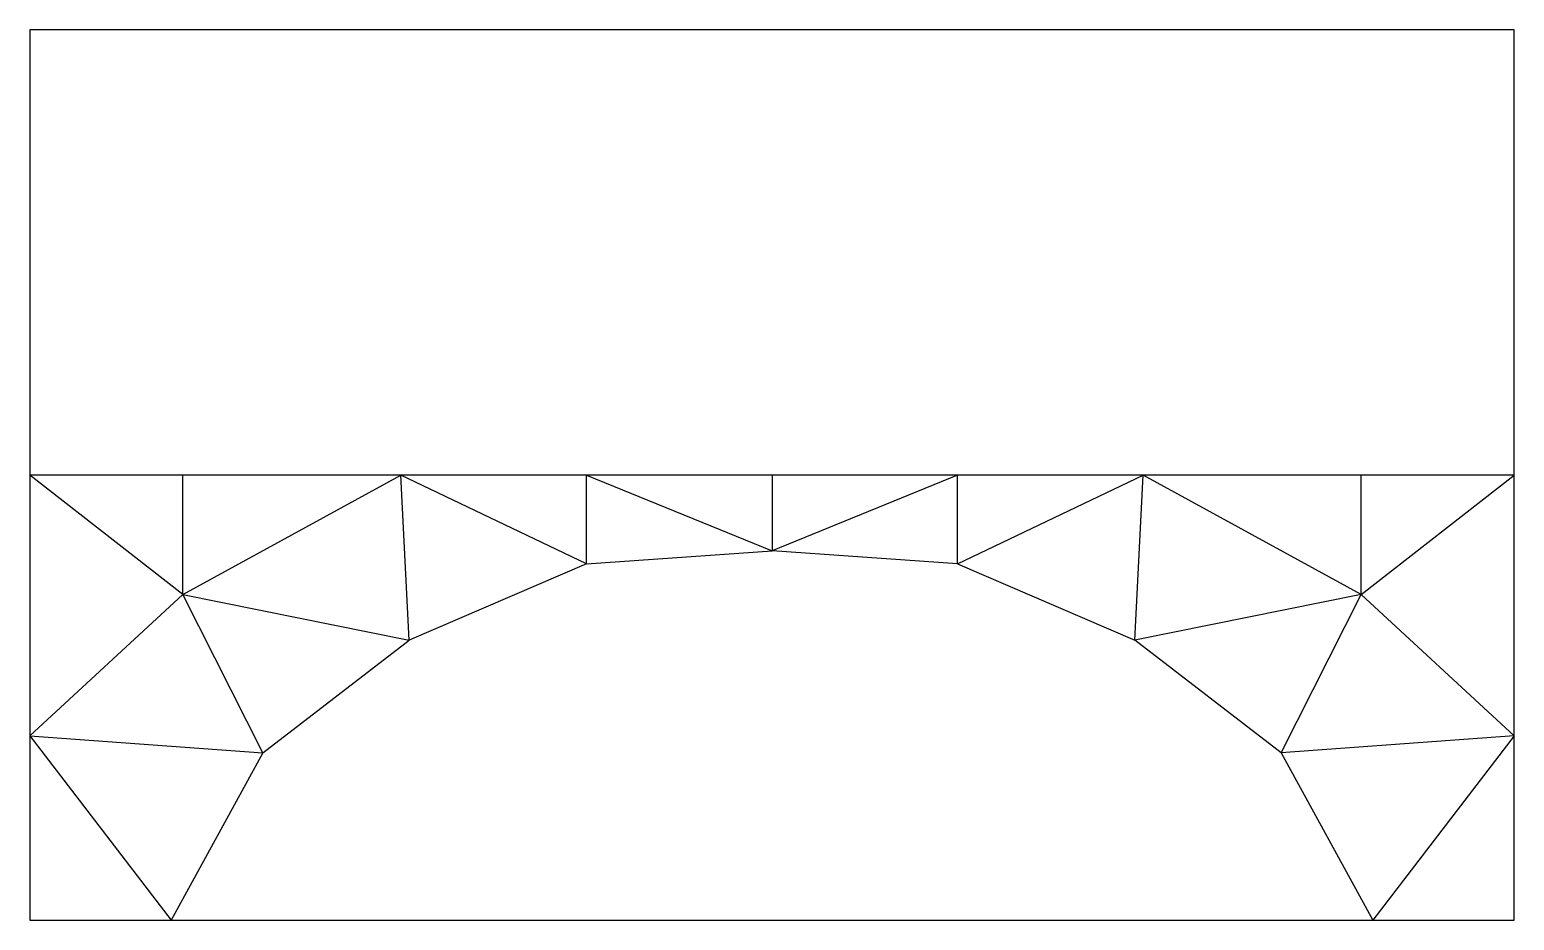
# Model space of a CAD drawing. Header units: inches. Extents: x 0 to 10, y 0 to 6.
import ezdxf

# ---------------------------------------------------------------- set-up
doc = ezdxf.new("R2010")
doc.units = ezdxf.units.IN
doc.header["$MEASUREMENT"] = 0
doc.layers.add('boundary', color=1, linetype='Continuous')
doc.layers.add('truss', color=4, linetype='Continuous')

msp = doc.modelspace()

# ---------------------------------------------------------------- linework, layer by layer
at = {"layer": 'boundary'}
for p, q in [((10, 6), (0, 6)), ((0, 6), (0, 0)), ((10, 0), (10, 6)), ((0, 0), (10, 0))]:
    msp.add_line(p, q, dxfattribs=at)
at = {"layer": 'truss'}
for p, q in [((1.032, 2.195), (0, 3)), ((1.032, 3), (0, 3)), ((1.032, 2.195), (1.032, 3)), ((1.032, 2.195), (2.5, 3)), ((2.5, 3), (1.032, 3)), ((2.555, 1.888), (2.5, 3)), ((3.75, 2.402), (2.5, 3)), ((3.75, 3), (2.5, 3)), ((3.75, 2.402), (3.75, 3)), ((3.75, 3), (5, 2.489)), ((5, 3), (3.75, 3)), ((5, 3), (5, 2.489)), ((6.25, 3), (5, 2.489)), ((6.25, 3), (5, 3)), ((6.25, 2.402), (7.5, 3)), ((6.25, 2.402), (6.25, 3)), ((7.5, 3), (6.25, 3)), ((7.445, 1.888), (7.5, 3)), ((8.968, 2.195), (7.5, 3)), ((8.968, 3), (7.5, 3)), ((8.968, 2.195), (10, 3)), ((8.968, 2.195), (8.968, 3)), ((10, 3), (8.968, 3)), ((3.75, 2.402), (2.555, 1.888)), ((3.75, 2.402), (5, 2.489)), ((6.25, 2.402), (5, 2.489)), ((6.25, 2.402), (7.445, 1.888)), ((1.032, 2.195), (0, 1.243)), ((1.57, 1.129), (1.032, 2.195)), ((1.032, 2.195), (2.555, 1.888)), ((8.968, 2.195), (7.445, 1.888)), ((8.43, 1.129), (8.968, 2.195)), ((8.968, 2.195), (10, 1.243)), ((1.57, 1.129), (2.555, 1.888)), ((8.43, 1.129), (7.445, 1.888)), ((0, 1.243), (1.57, 1.129)), ((0, 1.243), (0.952, 0)), ((10, 1.243), (8.43, 1.129)), ((10, 1.243), (9.048, 0)), ((1.57, 1.129), (0.952, 0)), ((8.43, 1.129), (9.048, 0))]:
    msp.add_line(p, q, dxfattribs=at)

doc.saveas('drawing.dxf')
